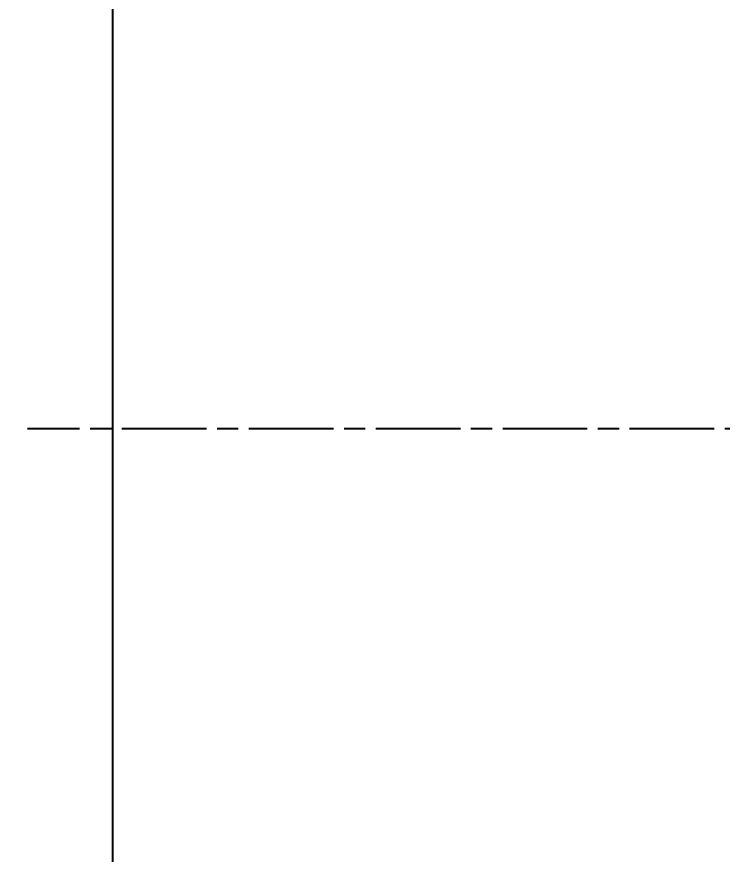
# Model space of a CAD drawing. Extents: x -912 to 8450, y -583 to 4401.
# Drawn here: x -281.4 to -181.3, y 3782.7 to 3901.4 of the extents above; entities that cross this region are included whole.
import ezdxf

# ---------------------------------------------------------------- set-up
doc = ezdxf.new("R2010")
doc.units = 0
doc.header["$MEASUREMENT"] = 0
doc.linetypes.add('CENTERLINE', pattern=[30, 12, -1.5, 3, -1.5, 12])
doc.layers.get('0').update_dxf_attribs({"linetype": 'CONTINUOUS'})
doc.layers.add('2', color=7, linetype='CONTINUOUS')
doc.layers.add('6', color=7, linetype='CONTINUOUS')
doc.styles.get("Standard").update_dxf_attribs({"font": 'monotxt.shx'})
doc.dimstyles.new('DSTYLE1', dxfattribs={"dimtxt": 40, "dimasz": 53.333333, "dimexe": 4, "dimexo": 2, "dimgap": 2, "dimtad": 0, "dimtih": 1, "dimtoh": 1, "dimdec": 0, "dimzin": 3, "dimtxsty": 'STANDARD', "dimcen": 0.09, "dimazin": 3, "dimtp": 1, "dimtm": 1, "dimtfac": 1, "dimtdec": 4, "dimtofl": 0, "dimtmove": 0, "dimatfit": 3, "dimtolj": 1, "dimtzin": 0})

# ---------------------------------------------------------------- blocks, each defined once
blk = doc.blocks.new('_AH1')
at = {"color": 0, "linetype": 'CONTINUOUS'}
for p, q in [((-1, 0.166667), (0, 0)), ((-1, 0.166667), (-1, -0.166667)), ((0, 0), (-1, -0.166667)), ((0, 0), (-1, 0))]:
    blk.add_line(p, q, dxfattribs=at)
blk = doc.blocks.new('*D5')
at = {"layer": '2', "color": 1, "linetype": 'CONTINUOUS'}
for p, q in [((-513.93011, 2732.8714), (-513.93011, 4401.1407)), ((1992.8347, 2732.8713), (1992.8347, 4401.1407)), ((-513.93011, 4347.8074), (581.23245, 4347.8074)), ((1992.8347, 4347.8074), (794.56578, 4347.8074))]:
    blk.add_line(p, q, dxfattribs=at)
at = {"layer": '2', "color": 1, "xscale": 53.333333, "yscale": 53.333333, "zscale": 53.333333, "rotation": 180}
blk.add_blockref('_AH1', (-513.93011, 4347.8074), dxfattribs=at)
at = {"layer": '2', "color": 1, "xscale": 53.333333, "yscale": 53.333333, "zscale": 53.333333}
blk.add_blockref('_AH1', (1992.8347, 4347.8074), dxfattribs=at)
at = {"layer": '2', "color": 1, "linetype": 'CONTINUOUS'}
blk.add_text('2474', height=40, dxfattribs=at).set_placement((607.89912, 4327.8074))
blk = doc.blocks.new('*D6')
at = {"layer": '2', "color": 1, "linetype": 'CONTINUOUS'}
for p, q in [((-267.74259, 2296.8079), (-267.74259, 4303.6897)), ((1746.6474, 2296.8078), (1746.6474, 4303.6897)), ((-267.74259, 4250.3564), (570.51234, 4250.3564)), ((1746.6474, 4250.3564), (783.84567, 4250.3564))]:
    blk.add_line(p, q, dxfattribs=at)
at = {"layer": '2', "color": 1, "xscale": 53.333333, "yscale": 53.333333, "zscale": 53.333333, "rotation": 180}
blk.add_blockref('_AH1', (-267.74259, 4250.3564), dxfattribs=at)
at = {"layer": '2', "color": 1, "xscale": 53.333333, "yscale": 53.333333, "zscale": 53.333333}
blk.add_blockref('_AH1', (1746.6474, 4250.3564), dxfattribs=at)
at = {"layer": '2', "color": 1, "linetype": 'CONTINUOUS'}
blk.add_text('2059', height=40, dxfattribs=at).set_placement((597.17901, 4230.3564))

msp = doc.modelspace()

# ---------------------------------------------------------------- linework, layer by layer
at = {"layer": '6', "color": 3, "linetype": 'CENTERLINE'}
msp.add_line((2031.55, 3842.9872), (-279.82144, 3842.9872), dxfattribs=at)
at = {"layer": '6', "color": 6, "linetype": 'CONTINUOUS'}
msp.add_lwpolyline([(74.44478, 3610.63), (74.23094, 3608.1858), (74.0171, 3605.7416), (73.803261, 3603.2974), (73.589421, 3600.8532), (73.375581, 3598.409), (73.161742, 3595.9648, 0.0000001134), (72.947903, 3593.5206), (72.734062, 3591.0764, -0.0000004479), (72.52022, 3588.6323, 0.000000103), (72.306383, 3586.188, 0.0000017673), (72.092553, 3583.7437, -0.0000004068), (71.878704, 3581.2996, -0.0000069749), (71.664826, 3578.8558, 0.0000016056), (71.451025, 3576.4112, 0.000027513), (71.237336, 3573.9656, -0.0000063263), (71.023345, 3571.5228, -0.0001087288)], format="xyb", dxfattribs=at)

# ---------------------------------------------------------------- dimensions: what is measured, and where the dimension line sits
at = {"layer": '2', "color": 1, "linetype": 'CONTINUOUS'}
for base, p1, p2, text, picture, middle in [((1992.8347, 4347.8074), (-513.93011, 2706.2047), (1992.8347, 2706.2047), '2474', '*D5', (687.89912, 4347.8074)), ((-267.74259, 4250.3564), (1746.6474, 2270.1411), (-267.74259, 2270.1412), '2059', '*D6', (677.17901, 4250.3564))]:
    dim = msp.add_linear_dim(base=base, p1=p1, p2=p2, text=text, dimstyle='DSTYLE1', override={"dimblk": '_AH1', "dimsah": 0}, dxfattribs=at)
    dim.commit()
    dim.dimension.update_dxf_attribs({"geometry": picture, "text_midpoint": middle, "dimtype": 128})

doc.saveas('drawing.dxf')
